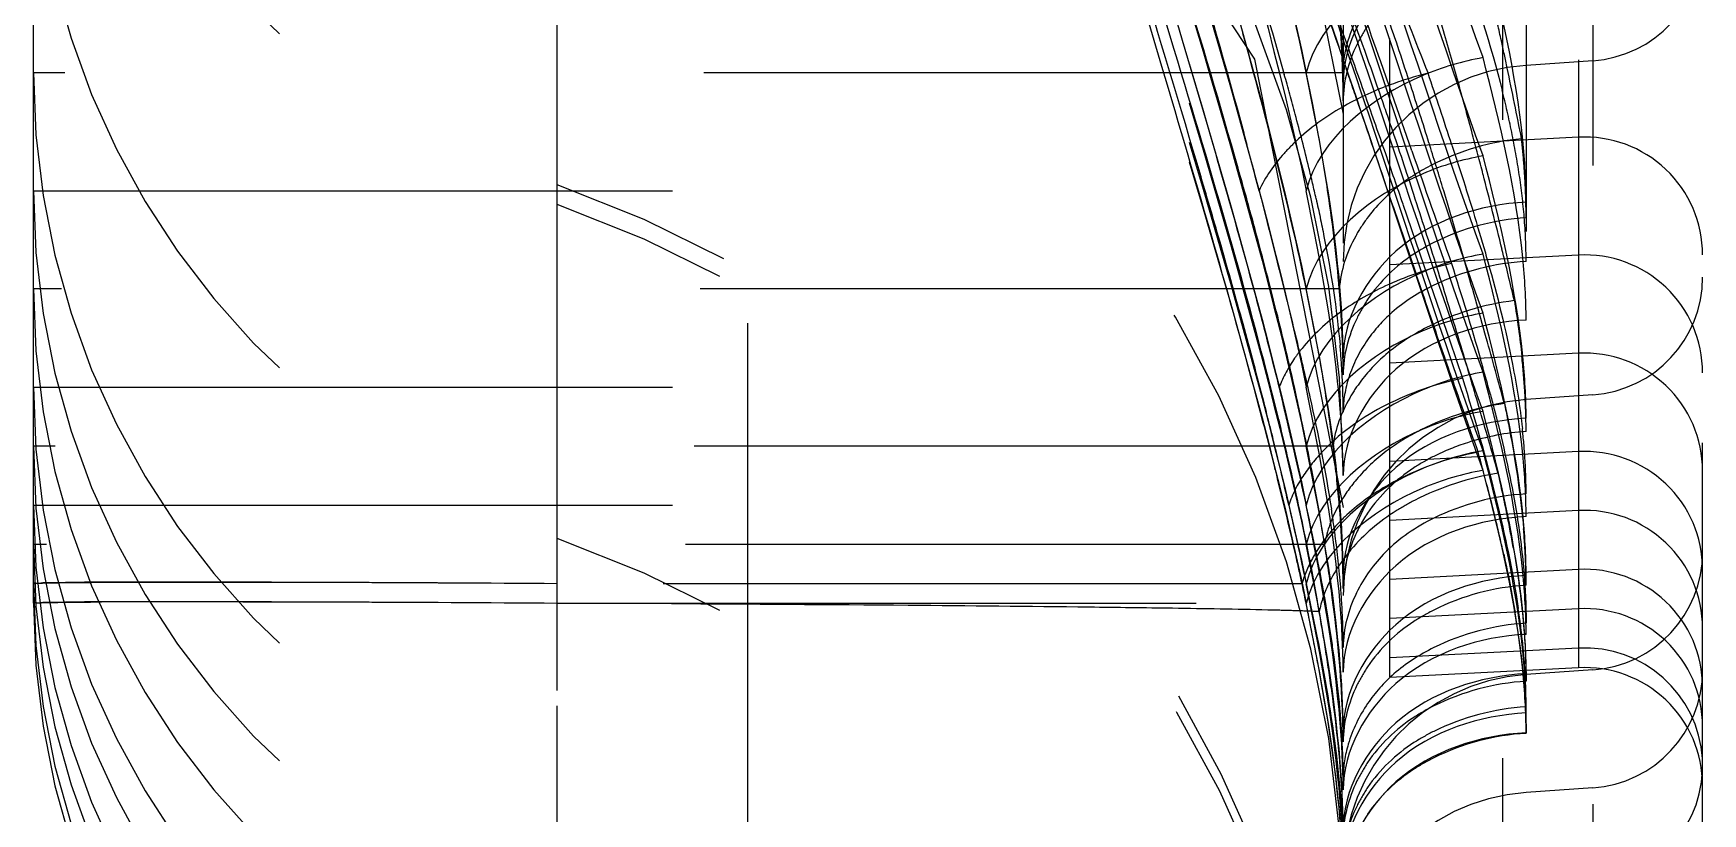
# Model space of a CAD drawing. Header units: millimetres. Extents: x 1147 to 12155, y -6137 to -4403.
# Drawn here: x 3291.451 to 3295.718, y -5388.969 to -5386.973 of the extents above; entities that cross this region are included whole.
import ezdxf

# ---------------------------------------------------------------- set-up
doc = ezdxf.new("R2010")
doc.units = ezdxf.units.MM
doc.header["$LTSCALE"] = 16.335
doc.linetypes.add('HIDDEN', pattern=[0.2, 0.1, -0.1])
doc.layers.add('DEFAULT_2', color=8, linetype='HIDDEN')

msp = doc.modelspace()

# ---------------------------------------------------------------- linework, layer by layer
at = {"layer": 'DEFAULT_2', "color": 8, "linetype": 'HIDDEN'}
for p, q in [((3293.2771, -5402.4154), (3293.2771, -5115.1277)), ((3295.718, -5399.4543), (3295.718, -5118.0887)), ((3295.2075, -5396.9947), (3295.2075, -5120.5484)), ((3294.799, -5121.2485), (3294.799, -5396.2945)), ((3292.7901, -5388.6539), (3292.7901, -5127.2168)), ((3295.4374, -5127.5844), (3295.4374, -5389.9586)), ((3294.918, -5388.6192), (3294.918, -5128.9476)), ((3295.4005, -5128.9476), (3295.4005, -5388.5955)), ((3291.4507, -5388.4307), (3291.4507, -5129.1123)), ((3292.7901, -5390.3263), (3292.7907, -5344.0182)), ((3295.2667, -5385.8457), (3295.2667, -5389.9705)), ((3294.5656, -5386.0157), (3294.799, -5387.1796)), ((3293.9285, -5386.065), (3294.5726, -5387.0384)), ((3294.3358, -5387.0573), (3294.2742, -5386.8486)), ((3294.3671, -5387.0139), (3294.3149, -5386.8416)), ((3294.5726, -5387.0384), (3294.799, -5388.1853)), ((3294.9233, -5387.1264), (3294.895, -5387.0455)), ((3295.4374, -5387.0427), (3295.2667, -5387.0546)), ((3294.7979, -5387.0733), (3291.4507, -5387.0733)), ((3294.9745, -5387.2728), (3294.9233, -5387.1264)), ((3295.4005, -5387.238), (3294.918, -5387.2633)), ((3291.4507, -5387.375), (3294.7046, -5387.375)), ((3294.9267, -5387.4152), (3294.9853, -5387.5887)), ((3294.952, -5387.4093), (3295.0057, -5387.5662)), ((3295.4005, -5387.5397), (3294.918, -5387.565)), ((3295.0057, -5387.5662), (3295.0714, -5387.7588)), ((3294.7892, -5387.6263), (3291.4507, -5387.6263)), ((3295.0714, -5387.7588), (3295.1044, -5387.8551)), ((3295.4005, -5387.7911), (3294.918, -5387.8164)), ((3291.4507, -5387.8777), (3294.7046, -5387.8777)), ((3295.4374, -5387.8973), (3295.2667, -5387.9093)), ((3294.7733, -5388.0285), (3291.4507, -5388.0285)), ((3295.4005, -5388.0424), (3294.918, -5388.0677)), ((3291.4507, -5388.1794), (3294.7046, -5388.1794)), ((3295.4005, -5388.1933), (3294.918, -5388.2186)), ((3294.7514, -5388.2799), (3291.4507, -5388.2799)), ((3295.4005, -5388.3441), (3294.918, -5388.3694)), ((3291.9464, -5388.3767), (3292.09, -5388.377)), ((3294.694, -5388.3805), (3292.7901, -5388.3805)), ((3291.9864, -5388.4271), (3292.09, -5388.4273)), ((3292.7901, -5388.4307), (3294.7046, -5388.4307)), ((3293.0817, -5388.4323), (3292.7901, -5388.4308)), ((3295.4005, -5388.4446), (3294.918, -5388.4699)), ((3295.4005, -5388.5452), (3294.918, -5388.5705)), ((3295.4005, -5388.5955), (3294.918, -5388.6208)), ((3295.4374, -5388.6012), (3295.2667, -5388.6131)), ((3295.4374, -5388.9028), (3295.2667, -5388.9148))]:
    msp.add_line(p, q, dxfattribs=at)
for centre, radius, start, end in [((3291.7825, -5388.0917), 3.0165, 0, 70.4883), ((3293.4617, -5385.4645), 2.011, 179.9991, 250.4883), ((3293.4617, -5385.5148), 2.011, 179.9991, 250.4883), ((3293.4617, -5386.3695), 2.011, 180, 250.4883), ((3291.7825, -5389.2481), 3.0165, 0, 70.4883), ((3295.4163, -5386.7417), 0.3016, 274, 0), ((3270.978, -5395.2284), 25.1895, 18.92538, 19.60231), ((3252.6132, -5401.8659), 44.804, 19.31639, 19.67457), ((3306.6411, -5382.4297), 12.5187, 200.53799, 201.78031), ((3279.8879, -5392.3629), 15.8925, 19.25239, 20.18023), ((3285.2845, -5389.1596), 10.1532, 12.33055, 12.82651), ((3271.9223, -5395.2062), 24.3133, 19.38883, 19.8441), ((3284.2246, -5390.6049), 11.3023, 18.0341, 18.97813), ((3284.8804, -5389.9657), 10.6079, 15.72585, 16.52434), ((3284.6938, -5389.2889), 10.7579, 11.94984, 12.33119), ((3293.4617, -5387.0733), 2.011, 180, 250.4883), ((3238.3657, -5403.6858), 58.388, 16.082734, 16.546552), ((3286.711, -5389.308), 8.245, 14.96458, 15.69528), ((3292.3865, -5387.1465), 2.4126, 0.0223, 1.7394), ((3295.3018, -5387.5561), 0.5028, 94, 180), ((3258.5666, -5399.5009), 38.3156, 18.79772, 18.94937), ((3270.2059, -5395.4346), 26.1807, 18.19835, 18.62148), ((3283.9145, -5390.2375), 11.6112, 15.00105, 15.72524), ((3283.3536, -5389.5697), 12.1271, 11.0657, 11.93714), ((3264.7081, -5397.7468), 31.9618, 19.11429, 19.39163), ((3283.2766, -5391.1677), 12.2992, 18.75981, 19.20121), ((3283.0992, -5390.9717), 12.486, 17.32852, 18.03599), ((3292.7748, -5387.7312), 2.5068, 11.6456, 14.133), ((3211.885, -5415.3483), 87.6138, 18.59165, 18.771573), ((3288.943, -5388.7137), 5.9353, 13.6157, 14.98537), ((3282.2041, -5391.5305), 13.4314, 17.97657, 18.75373), ((3281.9414, -5390.6357), 13.0564, 14.46209, 15.13438), ((3281.8879, -5391.3502), 13.7551, 16.83696, 17.33058), ((3282.8006, -5390.5367), 12.7646, 14.53812, 15.00368), ((3293.2445, -5387.6348), 2.0272, 8.5268, 11.6548), ((3293.0419, -5387.4781), 2.2259, 4.3065, 6.0867), ((3295.4163, -5387.5393), 0.3016, 0, 93), ((3252.3583, -5402.0276), 45.0325, 18.94235, 19.11531), ((3347.5011, -5368.9484), 55.6311, 199.2318, 199.54702), ((3290.2451, -5388.3963), 4.5951, 12.5765, 13.5913), ((3280.7718, -5391.0597), 14.8598, 13.75989, 14.52659), ((3293.6103, -5387.5801), 1.6574, 4.7609, 8.5326), ((3293.333, -5387.4539), 1.9338, 2.2367, 4.2386), ((3293.4617, -5387.375), 2.011, 180, 250.4883), ((3291.7825, -5390.2033), 3.0165, 359.5609, 70.4883), ((3280.1632, -5392.192), 15.5768, 17.2584, 17.97421), ((3279.8846, -5391.9541), 15.8474, 16.1203, 16.82888), ((3293.5803, -5387.4464), 1.6864, 0.0674, 2.3099), ((3291.7825, -5390.2536), 3.0165, 359.7759, 70.4883), ((3284.0563, -5390.3261), 10.8974, 13.96368, 15.16864), ((3293.8962, -5387.5565), 1.3705, 0.0164, 4.7718), ((3275.0441, -5393.1142), 20.2165, 14.86024, 16.09096), ((3277.6462, -5392.3527), 17.5216, 15.34489, 16.02672), ((3279.7818, -5391.6183), 15.3181, 14.83652, 15.58473), ((3275.3811, -5393.2542), 20.5348, 15.54274, 16.11617), ((3276.7327, -5392.0509), 19.0187, 13.36003, 13.76614), ((3295.4163, -5387.8409), 0.3016, 0, 93), ((3326.902, -5376.79), 33.6941, 198.69263, 199.04059), ((3276.4595, -5393.3411), 19.4547, 16.62893, 17.25417), ((3295.4163, -5387.5964), 0.3016, 274, 0), ((3293.4617, -5387.6263), 2.011, 180, 250.4883), ((3291.6348, -5387.8881), 3.1653, 3.3659, 4.7439), ((3295.1833, -5387.9809), 0.3923, 131.4799, 145.1039), ((3282.4714, -5391.0293), 12.5182, 14.39136, 15.34765), ((3283.7629, -5390.5638), 11.1996, 13.87693, 14.83702), ((3286.6505, -5389.681), 8.2242, 12.49026, 13.96347), ((3292.7661, -5387.954), 2.0333, 3.0077, 5.1858), ((3269.5499, -5395.407), 26.6665, 16.28896, 16.63352), ((3264.8475, -5396.1847), 31.4685, 15.22702, 15.54416), ((3313.1092, -5381.5476), 19.1038, 199.04805, 199.51029), ((3290.1124, -5389.2553), 5.2421, 15.0245, 16.0472), ((3293.2088, -5388.017), 2.0586, 3.664, 6.0782), ((3295.4163, -5388.0923), 0.3016, 0, 93), ((3293.0185, -5387.9412), 1.7805, 359.9878, 3.0232), ((3293.4617, -5387.8777), 2.011, 180, 250.4883), ((3259.1013, -5396.2659), 36.511, 13.14479, 13.28201), ((3288.2093, -5389.3345), 6.6273, 11.06899, 12.48029), ((3290.3767, -5388.5879), 4.4321, 7.2498, 9.3074), ((3293.5907, -5387.9933), 1.676, 0.0648, 3.6904), ((3282.0341, -5391.2452), 12.981, 14.07006, 14.79958), ((3285.145, -5390.3418), 9.7577, 13.43658, 14.38322), ((3286.1369, -5390.0467), 8.75, 12.97812, 14.06943), ((3295.3018, -5388.4108), 0.5028, 94, 180), ((3307.9966, -5383.3581), 13.6801, 199.51421, 200.03227), ((3251.6842, -5400.6234), 45.2782, 16.05956, 16.28391), ((3275.763, -5392.3757), 19.4012, 12.87373, 13.14712), ((3293.6308, -5388.1644), 1.6364, 3.6593, 6.345), ((3293.4617, -5388.0285), 2.011, 180, 250.4883), ((3290.8268, -5388.524), 3.9774, 5.2956, 7.1553), ((3286.5655, -5390.0012), 8.2969, 12.68426, 13.4283), ((3284.3273, -5390.426), 10.6178, 11.94886, 12.91426), ((3289.4264, -5389.0987), 5.3876, 8.7415, 11.0925), ((3288.8434, -5389.7745), 6.5341, 13.88801, 15.35566), ((3293.8669, -5388.1497), 1.3998, 359.9539, 3.6768), ((3295.4163, -5388.3437), 0.3016, 0, 93), ((3284.9174, -5390.5257), 10.0093, 12.80615, 14.087), ((3287.8925, -5389.6446), 6.949, 11.12901, 12.99894), ((3290.9974, -5389.0539), 4.3055, 11.3859, 12.8299), ((3293.4617, -5388.1794), 2.011, 180, 250.4883), ((3291.7698, -5388.654), 3.035, 7.3824, 8.7992), ((3295.1875, -5388.4182), 0.3922, 146.1889, 157.5631), ((3295.4163, -5388.4945), 0.3016, 0, 93), ((3291.1105, -5389.2107), 4.1979, 12.4644, 13.8451), ((3291.9895, -5388.8535), 3.2933, 9.8882, 11.3756), ((3293.4678, -5388.3954), 1.7991, 2.3778, 4.9592), ((3293.4617, -5388.2799), 2.011, 180, 250.4883), ((3291.7825, -5391.1082), 3.0165, 359.7759, 70.4883), ((3289.3566, -5389.1391), 5.4629, 7.8017, 9.0491), ((3292.3006, -5388.5873), 2.5, 4.3508, 7.4293), ((3286.5861, -5390.1424), 8.2971, 12.2603, 12.77941), ((3289.1422, -5389.3968), 5.6749, 9.5849, 11.1094), ((3293.7042, -5388.3853), 1.5625, 0.0232, 2.3676), ((3295.4163, -5388.3003), 0.3016, 274, 0), ((3295.4163, -5388.6453), 0.3016, 0, 93), ((3293.4617, -5388.3805), 2.011, 179.9991, 250.4883), ((3291.5303, -5570.2765), 181.9003, 89.6032, 89.8237), ((3282.6283, -5390.8962), 12.3252, 11.40637, 11.77786), ((3292.7538, -5388.5516), 2.0454, 1.962, 4.3177), ((3293.4617, -5388.4307), 2.011, 179.9991, 250.4883), ((3291.8294, -5436.644), 48.2172, 89.8135, 90.2434), ((3291.5304, -5570.5417), 182.1152, 89.603686, 89.823927), ((3291.9647, -5605.324), 216.8947, 89.544954, 89.704932), ((3292.7702, -5506.243), 117.8104, 89.329002, 89.553988), ((3293.355, -5456.7503), 68.3142, 89.154728, 89.333298), ((3286.2639, -5390.1652), 8.6168, 10.62787, 11.42203), ((3288.2659, -5389.5866), 6.5707, 9.09413, 9.94315), ((3292.9688, -5388.8374), 2.302, 7.284, 9.5651), ((3293.2474, -5388.7421), 2.0215, 5.9572, 8.4863), ((3295.4163, -5388.7459), 0.3016, 0, 93), ((3293.0142, -5388.5423), 1.7849, 359.9478, 1.9506), ((3293.5612, -5388.7092), 1.706, 3.3857, 5.9504), ((3288.4637, -5389.7511), 6.3784, 9.87979, 10.61644), ((3289.8277, -5389.3374), 4.989, 7.8629, 9.1032), ((3293.2938, -5388.7951), 1.9743, 5.4842, 7.2624), ((3295.4163, -5388.8464), 0.3016, 274, 93), ((3295.3018, -5389.1146), 0.5028, 94, 180), ((3295.1922, -5388.9118), 0.3996, 131.2531, 145.8279), ((3293.8147, -5388.6945), 1.452, 359.9509, 3.4005), ((3295.4163, -5388.8967), 0.3016, 0, 93), ((3295.4163, -5388.6019), 0.3016, 274, 0), ((3295.3018, -5389.4163), 0.5028, 94, 180)]:
    msp.add_arc(centre, radius, start, end, dxfattribs=at)
for points, knots in [([(3293.7771, -5382.7497), (3293.7762, -5383.538), (3294.0256, -5384.6822), (3294.4529, -5386.0912), (3294.6386, -5386.7549), (3294.7048, -5387.0732)], [0, 0, 0, 0, 0.534061, 0.779769, 1, 1, 1, 1]), ([(3293.7771, -5383.0513), (3293.7762, -5383.8397), (3294.0256, -5384.9839), (3294.4529, -5386.3928), (3294.6386, -5387.0566), (3294.7048, -5387.3748)], [0, 0, 0, 0, 0.534061, 0.779769, 1, 1, 1, 1]), ([(3295.1566, -5387.0347), (3295.0543, -5386.7496), (3294.9104, -5386.3035), (3294.701, -5385.6968), (3294.456, -5385.0392), (3294.1741, -5384.1684), (3294.0831, -5383.4279), (3294.0741, -5383.0513)], [0, 0, 0, 0, 0.219272, 0.339196, 0.464564, 0.72733, 1, 1, 1, 1]), ([(3293.7771, -5383.3027), (3293.7762, -5384.091), (3294.0256, -5385.2353), (3294.4529, -5386.6442), (3294.6386, -5387.3079), (3294.7048, -5387.6262)], [0, 0, 0, 0, 0.534061, 0.779769, 1, 1, 1, 1]), ([(3295.1566, -5387.2861), (3295.0543, -5387.0009), (3294.9104, -5386.5549), (3294.701, -5385.9481), (3294.456, -5385.2906), (3294.1741, -5384.4197), (3294.0831, -5383.6793), (3294.0741, -5383.3027)], [0, 0, 0, 0, 0.219272, 0.339196, 0.464564, 0.72733, 1, 1, 1, 1]), ([(3293.7771, -5383.5541), (3293.7762, -5384.3424), (3294.0256, -5385.4866), (3294.4529, -5386.8956), (3294.6386, -5387.5593), (3294.7048, -5387.8776)], [0, 0, 0, 0, 0.534061, 0.779769, 1, 1, 1, 1]), ([(3295.1566, -5387.5374), (3295.0543, -5387.2523), (3294.9104, -5386.8063), (3294.701, -5386.1995), (3294.456, -5385.542), (3294.1741, -5384.6711), (3294.0831, -5383.9307), (3294.0741, -5383.5541)], [0, 0, 0, 0, 0.219272, 0.339196, 0.464564, 0.72733, 1, 1, 1, 1]), ([(3293.7771, -5383.7049), (3293.7762, -5384.4932), (3294.0256, -5385.6375), (3294.4529, -5387.0464), (3294.6386, -5387.7101), (3294.7048, -5388.0284)], [0, 0, 0, 0, 0.534061, 0.779769, 1, 1, 1, 1]), ([(3295.1566, -5387.6883), (3295.0543, -5387.4031), (3294.9104, -5386.9571), (3294.701, -5386.3503), (3294.456, -5385.6928), (3294.1741, -5384.8219), (3294.0831, -5384.0815), (3294.0741, -5383.7049)], [0, 0, 0, 0, 0.219272, 0.339196, 0.464564, 0.72733, 1, 1, 1, 1]), ([(3293.7771, -5383.8557), (3293.7762, -5384.6441), (3294.0256, -5385.7883), (3294.4529, -5387.1972), (3294.6386, -5387.861), (3294.7048, -5388.1792)], [0, 0, 0, 0, 0.534061, 0.779769, 1, 1, 1, 1]), ([(3295.1566, -5387.8391), (3295.0543, -5387.554), (3294.9104, -5387.1079), (3294.701, -5386.5012), (3294.456, -5385.8436), (3294.1741, -5384.9728), (3294.0831, -5384.2323), (3294.0741, -5383.8557)], [0, 0, 0, 0, 0.219272, 0.339196, 0.464564, 0.72733, 1, 1, 1, 1]), ([(3293.7771, -5383.9563), (3293.7762, -5384.7446), (3294.0256, -5385.8888), (3294.4529, -5387.2978), (3294.6386, -5387.9615), (3294.7048, -5388.2798)], [0, 0, 0, 0, 0.534061, 0.779769, 1, 1, 1, 1]), ([(3295.1566, -5387.9396), (3295.0543, -5387.6545), (3294.9104, -5387.2085), (3294.701, -5386.6017), (3294.456, -5385.9442), (3294.1741, -5385.0733), (3294.0831, -5384.3329), (3294.0741, -5383.9563)], [0, 0, 0, 0, 0.219272, 0.339196, 0.464564, 0.72733, 1, 1, 1, 1]), ([(3293.7771, -5384.0568), (3293.7762, -5384.8452), (3294.0256, -5385.9894), (3294.4529, -5387.3983), (3294.6386, -5388.0621), (3294.7048, -5388.3803)], [0, 0, 0, 0, 0.534061, 0.779769, 1, 1, 1, 1]), ([(3295.1566, -5388.0402), (3295.0543, -5387.7551), (3294.9104, -5387.309), (3294.701, -5386.7023), (3294.456, -5386.0447), (3294.1741, -5385.1739), (3294.0831, -5384.4334), (3294.0741, -5384.0568)], [0, 0, 0, 0, 0.219272, 0.339196, 0.464564, 0.72733, 1, 1, 1, 1]), ([(3293.7771, -5384.1071), (3293.7762, -5384.8954), (3294.0256, -5386.0397), (3294.4529, -5387.4486), (3294.6386, -5388.1123), (3294.7048, -5388.4306)], [0, 0, 0, 0, 0.534061, 0.779769, 1, 1, 1, 1]), ([(3295.1566, -5388.0905), (3295.0543, -5387.8054), (3294.9104, -5387.3593), (3294.701, -5386.7525), (3294.456, -5386.095), (3294.1741, -5385.2241), (3294.0831, -5384.4837), (3294.0741, -5384.1071)], [0, 0, 0, 0, 0.219272, 0.339196, 0.464564, 0.72733, 1, 1, 1, 1]), ([(3294.799, -5387.0987), (3294.7989, -5387.0417), (3294.7869, -5386.7963), (3294.7418, -5386.5541), (3294.7046, -5386.3695)], [0, 0, 0, 0, 0.232525, 1, 1, 1, 1]), ([(3294.5367, -5387.5029), (3294.5148, -5387.4244), (3294.4219, -5387.0991), (3294.3243, -5386.7752), (3294.2528, -5386.5285)], [0, 0, 0, 0, 0.241009, 1, 1, 1, 1]), ([(3295.057, -5386.6531), (3295.0715, -5386.6927), (3295.1266, -5386.8462), (3295.1762, -5387.0019), (3295.2057, -5387.1191)], [0, 0, 0, 0, 0.258524, 1, 1, 1, 1]), ([(3294.7609, -5387.3849), (3294.7528, -5387.3298), (3294.7142, -5387.099), (3294.6613, -5386.8707), (3294.6173, -5386.6978)], [0, 0, 0, 0, 0.237816, 1, 1, 1, 1]), ([(3294.7979, -5387.0733), (3294.797, -5387.041), (3294.7904, -5386.9064), (3294.775, -5386.7724), (3294.7599, -5386.6712)], [0, 0, 0, 0, 0.24049, 1, 1, 1, 1]), ([(3295.2667, -5386.7007), (3295.1483, -5386.7073), (3294.9216, -5386.7776), (3294.799, -5386.9976), (3294.799, -5387.0989)], [0, 0, 0, 0, 0.539279, 1, 1, 1, 1]), ([(3295.1566, -5386.733), (3295.1038, -5386.7424), (3294.9209, -5386.7955), (3294.7391, -5386.938), (3294.7047, -5387.0733)], [0, 0, 0, 0, 0.277461, 1, 1, 1, 1]), ([(3295.2667, -5387.4042), (3295.2666, -5387.3512), (3295.2528, -5387.1241), (3295.201, -5386.9014), (3295.1566, -5386.733)], [0, 0, 0, 0, 0.233309, 1, 1, 1, 1]), ([(3294.4869, -5387.5152), (3294.47, -5387.4566), (3294.4003, -5387.2174), (3294.328, -5386.979), (3294.2742, -5386.7987)], [0, 0, 0, 0, 0.244733, 1, 1, 1, 1]), ([(3294.574, -5387.4747), (3294.5599, -5387.4223), (3294.5004, -5387.208), (3294.4368, -5386.9948), (3294.3881, -5386.8339)], [0, 0, 0, 0, 0.244124, 1, 1, 1, 1]), ([(3294.8632, -5386.8847), (3294.853, -5386.8995), (3294.8187, -5386.9571), (3294.799, -5387.0243), (3294.7979, -5387.0733)], [0, 0, 0, 0, 0.268813, 1, 1, 1, 1]), ([(3294.8616, -5386.9527), (3294.8515, -5386.9679), (3294.8176, -5387.0269), (3294.799, -5387.0957), (3294.799, -5387.1456)], [0, 0, 0, 0, 0.267687, 1, 1, 1, 1]), ([(3294.659, -5387.4215), (3294.6503, -5387.3849), (3294.6137, -5387.2347), (3294.5739, -5387.0852), (3294.5428, -5386.9725)], [0, 0, 0, 0, 0.24367, 1, 1, 1, 1]), ([(3295.1566, -5387.0347), (3295.1038, -5387.044), (3294.9209, -5387.0972), (3294.7391, -5387.2397), (3294.7047, -5387.375)], [0, 0, 0, 0, 0.277461, 1, 1, 1, 1]), ([(3295.2667, -5387.7059), (3295.2666, -5387.6529), (3295.2529, -5387.4258), (3295.201, -5387.2031), (3295.1566, -5387.0347)], [0, 0, 0, 0, 0.233308, 1, 1, 1, 1]), ([(3294.799, -5387.8021), (3294.7989, -5387.7452), (3294.7868, -5387.4999), (3294.7422, -5387.2578), (3294.7046, -5387.0733)], [0, 0, 0, 0, 0.232353, 1, 1, 1, 1]), ([(3294.6782, -5387.2488), (3294.6678, -5387.2587), (3294.6311, -5387.2963), (3294.5997, -5387.34), (3294.5842, -5387.375)], [0, 0, 0, 0, 0.273316, 1, 1, 1, 1]), ([(3295.1566, -5387.286), (3295.1038, -5387.2954), (3294.9209, -5387.3486), (3294.7391, -5387.4911), (3294.7047, -5387.6264)], [0, 0, 0, 0, 0.277461, 1, 1, 1, 1]), ([(3295.2667, -5387.9572), (3295.2666, -5387.9042), (3295.2528, -5387.6771), (3295.201, -5387.4544), (3295.1566, -5387.2861)], [0, 0, 0, 0, 0.233309, 1, 1, 1, 1]), ([(3294.5842, -5387.375), (3294.6114, -5387.4832), (3294.6483, -5387.6262), (3294.6831, -5387.7697), (3294.6914, -5387.8048)], [0, 0, 0, 0, 0.755573, 1, 1, 1, 1]), ([(3294.799, -5388.1039), (3294.7989, -5388.0469), (3294.7868, -5387.8016), (3294.7422, -5387.5595), (3294.7046, -5387.375)], [0, 0, 0, 0, 0.232349, 1, 1, 1, 1]), ([(3294.7504, -5387.8711), (3294.7444, -5387.8346), (3294.718, -5387.6839), (3294.6856, -5387.5343), (3294.659, -5387.4215)], [0, 0, 0, 0, 0.242101, 1, 1, 1, 1]), ([(3294.7299, -5387.3958), (3294.737, -5387.4277), (3294.7631, -5387.5515), (3294.7826, -5387.6768), (3294.791, -5387.7702)], [0, 0, 0, 0, 0.258979, 1, 1, 1, 1]), ([(3295.2667, -5387.4042), (3295.1483, -5387.4108), (3294.9216, -5387.4811), (3294.799, -5387.7011), (3294.799, -5387.8023)], [0, 0, 0, 0, 0.539293, 1, 1, 1, 1]), ([(3294.8595, -5387.4466), (3294.8491, -5387.4608), (3294.8142, -5387.5153), (3294.7924, -5387.5792), (3294.7892, -5387.6263)], [0, 0, 0, 0, 0.270963, 1, 1, 1, 1]), ([(3295.1429, -5387.4671), (3295.1518, -5387.497), (3295.1856, -5387.6132), (3295.2149, -5387.7308), (3295.2319, -5387.8191)], [0, 0, 0, 0, 0.257592, 1, 1, 1, 1]), ([(3295.031, -5387.5079), (3295.0135, -5387.5167), (3294.9483, -5387.5536), (3294.8923, -5387.6073), (3294.8616, -5387.6533)], [0, 0, 0, 0, 0.261685, 1, 1, 1, 1]), ([(3295.1566, -5387.5374), (3295.1038, -5387.5468), (3294.9209, -5387.5999), (3294.7391, -5387.7424), (3294.7047, -5387.8777)], [0, 0, 0, 0, 0.277461, 1, 1, 1, 1]), ([(3295.2667, -5388.2085), (3295.2666, -5388.1555), (3295.2528, -5387.9284), (3295.201, -5387.7058), (3295.1566, -5387.5374)], [0, 0, 0, 0, 0.233312, 1, 1, 1, 1]), ([(3294.799, -5388.3552), (3294.7989, -5388.2982), (3294.7868, -5388.0529), (3294.7422, -5387.8108), (3294.7046, -5387.6263)], [0, 0, 0, 0, 0.232353, 1, 1, 1, 1]), ([(3295.1566, -5387.6882), (3295.1038, -5387.6976), (3294.9209, -5387.7508), (3294.7391, -5387.8933), (3294.7047, -5388.0286)], [0, 0, 0, 0, 0.277461, 1, 1, 1, 1]), ([(3294.8616, -5387.6533), (3294.8515, -5387.6685), (3294.8176, -5387.7275), (3294.799, -5387.7962), (3294.799, -5387.846)], [0, 0, 0, 0, 0.267713, 1, 1, 1, 1]), ([(3295.2667, -5388.3594), (3295.2666, -5388.3064), (3295.2528, -5388.0793), (3295.201, -5387.8566), (3295.1566, -5387.6883)], [0, 0, 0, 0, 0.233309, 1, 1, 1, 1]), ([(3295.2667, -5387.7059), (3295.1483, -5387.7125), (3294.9216, -5387.7828), (3294.799, -5388.0028), (3294.799, -5388.1041)], [0, 0, 0, 0, 0.539291, 1, 1, 1, 1]), ([(3294.6939, -5387.7787), (3294.6873, -5387.7868), (3294.6642, -5387.8175), (3294.6453, -5387.8515), (3294.6357, -5387.8777)], [0, 0, 0, 0, 0.272352, 1, 1, 1, 1]), ([(3294.6914, -5387.8048), (3294.6992, -5387.8376), (3294.7286, -5387.9652), (3294.7542, -5388.0937), (3294.7691, -5388.1897)], [0, 0, 0, 0, 0.257603, 1, 1, 1, 1]), ([(3295.1566, -5387.8391), (3295.1038, -5387.8484), (3294.9209, -5387.9016), (3294.7391, -5388.0441), (3294.7047, -5388.1794)], [0, 0, 0, 0, 0.277461, 1, 1, 1, 1]), ([(3295.2667, -5388.5101), (3295.2666, -5388.4571), (3295.2528, -5388.23), (3295.201, -5388.0074), (3295.1566, -5387.8391)], [0, 0, 0, 0, 0.233314, 1, 1, 1, 1]), ([(3294.799, -5388.6065), (3294.7989, -5388.5495), (3294.7868, -5388.3043), (3294.7422, -5388.0622), (3294.7046, -5387.8777)], [0, 0, 0, 0, 0.232358, 1, 1, 1, 1]), ([(3294.8424, -5387.8649), (3294.8327, -5387.8779), (3294.8001, -5387.9277), (3294.7783, -5387.9855), (3294.7733, -5388.0285)], [0, 0, 0, 0, 0.272075, 1, 1, 1, 1]), ([(3295.1753, -5387.8964), (3295.1824, -5387.9229), (3295.209, -5388.0258), (3295.2312, -5388.1299), (3295.2436, -5388.2078)], [0, 0, 0, 0, 0.257855, 1, 1, 1, 1]), ([(3295.1566, -5387.9396), (3295.1038, -5387.949), (3294.9209, -5388.0021), (3294.7391, -5388.1446), (3294.7047, -5388.2799)], [0, 0, 0, 0, 0.277461, 1, 1, 1, 1]), ([(3295.2667, -5388.6108), (3295.2666, -5388.5578), (3295.2528, -5388.3307), (3295.201, -5388.108), (3295.1566, -5387.9396)], [0, 0, 0, 0, 0.233309, 1, 1, 1, 1]), ([(3295.2112, -5387.9196), (3295.2168, -5387.9471), (3295.2375, -5388.0531), (3295.2533, -5388.1601), (3295.2602, -5388.2399)], [0, 0, 0, 0, 0.259022, 1, 1, 1, 1]), ([(3295.2667, -5387.9572), (3295.1483, -5387.9638), (3294.9216, -5388.0341), (3294.799, -5388.2541), (3294.799, -5388.3554)], [0, 0, 0, 0, 0.539293, 1, 1, 1, 1]), ([(3294.799, -5388.7574), (3294.7989, -5388.7004), (3294.7868, -5388.4551), (3294.7422, -5388.213), (3294.7046, -5388.0285)], [0, 0, 0, 0, 0.232353, 1, 1, 1, 1]), ([(3295.1566, -5388.0402), (3295.1038, -5388.0495), (3294.9209, -5388.1027), (3294.7391, -5388.2452), (3294.7047, -5388.3805)], [0, 0, 0, 0, 0.277461, 1, 1, 1, 1]), ([(3295.031, -5388.0547), (3295.0135, -5388.0635), (3294.9483, -5388.1004), (3294.8923, -5388.154), (3294.8616, -5388.2)], [0, 0, 0, 0, 0.261746, 1, 1, 1, 1]), ([(3295.2667, -5388.7111), (3295.2666, -5388.6581), (3295.2528, -5388.4311), (3295.2009, -5388.2085), (3295.1566, -5388.0402)], [0, 0, 0, 0, 0.233318, 1, 1, 1, 1]), ([(3295.1566, -5388.0904), (3295.1038, -5388.0998), (3294.9209, -5388.153), (3294.7391, -5388.2955), (3294.7047, -5388.4308)], [0, 0, 0, 0, 0.277461, 1, 1, 1, 1]), ([(3295.2667, -5388.7618), (3295.2666, -5388.7088), (3295.2529, -5388.4816), (3295.201, -5388.2589), (3295.1566, -5388.0905)], [0, 0, 0, 0, 0.233304, 1, 1, 1, 1]), ([(3294.9155, -5388.1274), (3294.8772, -5388.149), (3294.8295, -5388.1825), (3294.789, -5388.2234), (3294.7798, -5388.2335)], [0, 0, 0, 0, 0.763681, 1, 1, 1, 1]), ([(3294.799, -5388.9081), (3294.7989, -5388.8511), (3294.7868, -5388.6059), (3294.7422, -5388.3638), (3294.7046, -5388.1794)], [0, 0, 0, 0, 0.232363, 1, 1, 1, 1]), ([(3294.9818, -5388.1673), (3294.9657, -5388.1756), (3294.9057, -5388.2093), (3294.8517, -5388.2545), (3294.8189, -5388.2934)], [0, 0, 0, 0, 0.262198, 1, 1, 1, 1]), ([(3294.7758, -5388.5674), (3294.772, -5388.5399), (3294.755, -5388.4262), (3294.733, -5388.3132), (3294.715, -5388.2277)], [0, 0, 0, 0, 0.240736, 1, 1, 1, 1]), ([(3295.2667, -5388.2085), (3295.1483, -5388.2151), (3294.9216, -5388.2854), (3294.799, -5388.5054), (3294.799, -5388.6067)], [0, 0, 0, 0, 0.539296, 1, 1, 1, 1]), ([(3294.799, -5389.0087), (3294.7989, -5388.9518), (3294.7868, -5388.7065), (3294.7422, -5388.4644), (3294.7046, -5388.2799)], [0, 0, 0, 0, 0.232353, 1, 1, 1, 1]), ([(3295.2667, -5388.3594), (3295.1483, -5388.366), (3294.9216, -5388.4363), (3294.799, -5388.6563), (3294.799, -5388.7576)], [0, 0, 0, 0, 0.539293, 1, 1, 1, 1]), ([(3292.7901, -5388.3806), (3292.6094, -5388.3794), (3292.3515, -5388.3779), (3292.028, -5388.3769), (3291.832, -5388.3765), (3291.6755, -5388.377), (3291.5694, -5388.3767), (3291.5088, -5388.3786), (3291.4768, -5388.3773), (3291.4634, -5388.3812), (3291.4507, -5388.3784), (3291.4507, -5388.3804)], [0, 0, 0, 0, 0.404533, 0.577626, 0.724797, 0.842992, 0.929375, 0.96002, 0.982099, 0.995466, 1, 1, 1, 1]), ([(3291.453, -5388.3799), (3291.4543, -5388.3797), (3291.4632, -5388.379), (3291.472, -5388.3788), (3291.4796, -5388.3786)], [0, 0, 0, 0, 0.146234, 1, 1, 1, 1]), ([(3291.4796, -5388.3786), (3291.4858, -5388.3784), (3291.5199, -5388.3777), (3291.5541, -5388.3774), (3291.582, -5388.3772)], [0, 0, 0, 0, 0.183308, 1, 1, 1, 1]), ([(3291.582, -5388.3772), (3291.6055, -5388.377), (3291.7269, -5388.3764), (3291.8484, -5388.3765), (3291.9464, -5388.3767)], [0, 0, 0, 0, 0.193397, 1, 1, 1, 1]), ([(3294.799, -5389.109), (3294.7989, -5389.0521), (3294.7868, -5388.8069), (3294.7422, -5388.5649), (3294.7046, -5388.3805)], [0, 0, 0, 0, 0.232372, 1, 1, 1, 1]), ([(3294.799, -5388.7849), (3294.799, -5388.7541), (3294.7959, -5388.6246), (3294.7822, -5388.4954), (3294.7689, -5388.3976)], [0, 0, 0, 0, 0.237503, 1, 1, 1, 1]), ([(3292.7901, -5388.4309), (3292.6094, -5388.4297), (3292.3515, -5388.4282), (3292.028, -5388.4272), (3291.832, -5388.4268), (3291.6755, -5388.4273), (3291.5694, -5388.427), (3291.5088, -5388.4289), (3291.4768, -5388.4276), (3291.4634, -5388.4315), (3291.4507, -5388.4287), (3291.4507, -5388.4307)], [0, 0, 0, 0, 0.404533, 0.577626, 0.724797, 0.842992, 0.929375, 0.96002, 0.9821, 0.995466, 1, 1, 1, 1]), ([(3291.456, -5388.4299), (3291.4577, -5388.4297), (3291.4686, -5388.4291), (3291.4794, -5388.4289), (3291.4884, -5388.4287)], [0, 0, 0, 0, 0.165077, 1, 1, 1, 1]), ([(3291.4884, -5388.4287), (3291.4967, -5388.4285), (3291.5421, -5388.4277), (3291.5875, -5388.4274), (3291.6246, -5388.4272)], [0, 0, 0, 0, 0.182959, 1, 1, 1, 1]), ([(3294.6669, -5388.4495), (3294.6468, -5388.4489), (3294.5455, -5388.4464), (3294.4441, -5388.4447), (3294.3627, -5388.4435)], [0, 0, 0, 0, 0.197806, 1, 1, 1, 1]), ([(3294.7379, -5388.4519), (3294.7328, -5388.4517), (3294.7091, -5388.4507), (3294.6855, -5388.45), (3294.6669, -5388.4495)], [0, 0, 0, 0, 0.214313, 1, 1, 1, 1]), ([(3294.799, -5389.1598), (3294.7989, -5389.1028), (3294.7868, -5388.8575), (3294.7422, -5388.6153), (3294.7046, -5388.4307)], [0, 0, 0, 0, 0.232341, 1, 1, 1, 1]), ([(3295.031, -5388.4479), (3295.0135, -5388.4567), (3294.9484, -5388.4934), (3294.8923, -5388.547), (3294.8616, -5388.5929)], [0, 0, 0, 0, 0.261835, 1, 1, 1, 1]), ([(3295.2667, -5388.5101), (3295.1483, -5388.5167), (3294.9216, -5388.5869), (3294.799, -5388.8069), (3294.799, -5388.9082)], [0, 0, 0, 0, 0.539298, 1, 1, 1, 1]), ([(3294.799, -5388.8774), (3294.7991, -5388.8525), (3294.7969, -5388.7488), (3294.7864, -5388.6454), (3294.7758, -5388.5674)], [0, 0, 0, 0, 0.239882, 1, 1, 1, 1]), ([(3294.8616, -5388.5929), (3294.8515, -5388.608), (3294.8176, -5388.6667), (3294.799, -5388.7353), (3294.799, -5388.7849)], [0, 0, 0, 0, 0.26783, 1, 1, 1, 1]), ([(3295.2667, -5388.6108), (3295.1483, -5388.6174), (3294.9216, -5388.6877), (3294.799, -5388.9077), (3294.799, -5389.0089)], [0, 0, 0, 0, 0.539293, 1, 1, 1, 1]), ([(3294.799, -5389.1616), (3294.7991, -5389.122), (3294.7936, -5388.9526), (3294.7697, -5388.7844), (3294.7475, -5388.6567)], [0, 0, 0, 0, 0.234165, 1, 1, 1, 1]), ([(3294.799, -5389.0303), (3294.7991, -5389.0005), (3294.7962, -5388.8749), (3294.7829, -5388.7497), (3294.7699, -5388.6549)], [0, 0, 0, 0, 0.237796, 1, 1, 1, 1]), ([(3295.2667, -5388.7111), (3295.1483, -5388.7177), (3294.9216, -5388.7879), (3294.799, -5389.0079), (3294.799, -5389.1092)], [0, 0, 0, 0, 0.539303, 1, 1, 1, 1]), ([(3295.031, -5388.6933), (3295.0135, -5388.7021), (3294.9484, -5388.7388), (3294.8923, -5388.7923), (3294.8616, -5388.8381)], [0, 0, 0, 0, 0.261897, 1, 1, 1, 1]), ([(3295.2667, -5388.7618), (3295.1483, -5388.7684), (3294.9216, -5388.8387), (3294.799, -5389.0587), (3294.799, -5389.16)], [0, 0, 0, 0, 0.539286, 1, 1, 1, 1]), ([(3295.031, -5388.7583), (3295.0135, -5388.767), (3294.9485, -5388.8033), (3294.8924, -5388.8564), (3294.8616, -5388.902)], [0, 0, 0, 0, 0.262254, 1, 1, 1, 1]), ([(3294.8616, -5388.8381), (3294.8515, -5388.8532), (3294.8176, -5388.9118), (3294.799, -5388.9803), (3294.799, -5389.0299)], [0, 0, 0, 0, 0.267851, 1, 1, 1, 1]), ([(3295.031, -5388.8261), (3295.0135, -5388.8348), (3294.9484, -5388.8713), (3294.8923, -5388.9246), (3294.8616, -5388.9703)], [0, 0, 0, 0, 0.262079, 1, 1, 1, 1]), ([(3294.8616, -5388.902), (3294.8515, -5388.9169), (3294.8177, -5388.9751), (3294.799, -5389.043), (3294.799, -5389.0923)], [0, 0, 0, 0, 0.268129, 1, 1, 1, 1])]:
    msp.add_open_spline(points, degree=3, knots=knots, dxfattribs=at)
for points in [[(3294.4017, -5386.7231), (3294.451, -5386.8906), (3294.4995, -5387.0583), (3294.545, -5387.2268)], [(3294.5492, -5386.7377), (3294.5828, -5386.8508), (3294.6167, -5386.9639), (3294.6486, -5387.0776)], [(3294.5086, -5387.4914), (3294.4629, -5387.3318), (3294.4152, -5387.1728), (3294.3671, -5387.0139)], [(3295.016, -5387.0747), (3294.9819, -5387.0829), (3294.9482, -5387.0934), (3294.9153, -5387.1058)], [(3294.9153, -5387.1058), (3294.8742, -5387.1213), (3294.8341, -5387.1399), (3294.7961, -5387.1618)], [(3294.7961, -5387.1618), (3294.7537, -5387.1862), (3294.7137, -5387.2152), (3294.6782, -5387.2488)], [(3295.2553, -5387.2421), (3295.1764, -5387.2495), (3295.0977, -5387.2728), (3295.027, -5387.3087)], [(3295.0771, -5387.2582), (3295.0998, -5387.3276), (3295.122, -5387.3971), (3295.1429, -5387.4671)], [(3295.027, -5387.3087), (3294.9971, -5387.3239), (3294.9682, -5387.3416), (3294.9417, -5387.3623)], [(3294.7892, -5387.6264), (3294.7825, -5387.5456), (3294.7728, -5387.4651), (3294.7609, -5387.3849)], [(3294.9417, -5387.3623), (3294.9107, -5387.3864), (3294.8827, -5387.415), (3294.8595, -5387.4466)], [(3295.2667, -5387.4444), (3295.1855, -5387.449), (3295.1037, -5387.4713), (3295.031, -5387.5079)], [(3294.6244, -5387.9196), (3294.5885, -5387.7761), (3294.5494, -5387.6335), (3294.5086, -5387.4914)], [(3295.0761, -5387.5615), (3295.021, -5387.5734), (3294.967, -5387.5917), (3294.9156, -5387.6151)], [(3295.2667, -5387.5562), (3295.1857, -5387.5605), (3295.1041, -5387.5817), (3295.031, -5387.6169)], [(3295.0761, -5387.5615), (3295.1016, -5387.6428), (3295.1268, -5387.7243), (3295.1503, -5387.8062)], [(3294.9156, -5387.6151), (3294.8725, -5387.6347), (3294.8307, -5387.6581), (3294.7924, -5387.6859)], [(3295.031, -5387.6169), (3294.9925, -5387.6355), (3294.9556, -5387.6586), (3294.9235, -5387.687)], [(3294.7924, -5387.6859), (3294.756, -5387.7125), (3294.7222, -5387.7436), (3294.6939, -5387.7787)], [(3295.2367, -5387.6563), (3295.1596, -5387.6654), (3295.0833, -5387.6891), (3295.0141, -5387.7243)], [(3295.2367, -5387.6563), (3295.2443, -5387.7037), (3295.2508, -5387.7513), (3295.2559, -5387.799)], [(3294.799, -5387.846), (3294.799, -5387.7981), (3294.7974, -5387.7501), (3294.7946, -5387.7023)], [(3295.0141, -5387.7243), (3294.9764, -5387.7435), (3294.9403, -5387.7667), (3294.9082, -5387.7943)], [(3294.8616, -5387.7564), (3294.8411, -5387.7859), (3294.8245, -5387.8187), (3294.8135, -5387.8529)], [(3294.9082, -5387.7943), (3294.8838, -5387.8153), (3294.8616, -5387.8391), (3294.8424, -5387.8649)], [(3294.8135, -5387.8529), (3294.8044, -5387.8813), (3294.799, -5387.9114), (3294.799, -5387.9413)], [(3295.1044, -5387.8551), (3295.0366, -5387.8689), (3294.9702, -5387.8924), (3294.9085, -5387.9237)], [(3295.1044, -5387.8551), (3295.1347, -5387.9567), (3295.1639, -5388.0588), (3295.1894, -5388.1617)], [(3295.2319, -5387.8191), (3295.2424, -5387.8735), (3295.2511, -5387.9284), (3295.2572, -5387.9835)], [(3294.9085, -5387.9237), (3294.8508, -5387.9531), (3294.7962, -5387.9911), (3294.7511, -5388.0375)], [(3295.2112, -5387.9196), (3295.1374, -5387.9301), (3295.0645, -5387.9535), (3294.998, -5387.9871)], [(3294.998, -5387.9871), (3294.967, -5388.0027), (3294.937, -5388.0208), (3294.9093, -5388.0417)], [(3295.1165, -5388.0199), (3295.0872, -5388.0293), (3295.0585, -5388.0409), (3295.031, -5388.0547)], [(3295.2667, -5387.9914), (3295.2158, -5387.9942), (3295.165, -5388.0043), (3295.1165, -5388.0199)], [(3294.7511, -5388.0375), (3294.7319, -5388.0574), (3294.7141, -5388.0788), (3294.6988, -5388.1018)], [(3294.9093, -5388.0417), (3294.8813, -5388.0629), (3294.8554, -5388.0872), (3294.8328, -5388.1142)], [(3295.1442, -5388.0442), (3295.0644, -5388.0589), (3294.9861, -5388.0876), (3294.9155, -5388.1274)], [(3294.6988, -5388.1018), (3294.6827, -5388.1258), (3294.6689, -5388.1519), (3294.6599, -5388.1794)], [(3294.8328, -5388.1142), (3294.8158, -5388.1345), (3294.8005, -5388.1565), (3294.7876, -5388.1798)], [(3295.1954, -5388.0978), (3295.1214, -5388.1092), (3295.0485, -5388.1332), (3294.9818, -5388.1673)], [(3294.799, -5388.3924), (3294.799, -5388.3138), (3294.7945, -5388.2352), (3294.7873, -5388.1569)], [(3295.2667, -5388.1509), (3295.1856, -5388.1553), (3295.1039, -5388.177), (3295.031, -5388.2128)], [(3294.6599, -5388.1794), (3294.6852, -5388.2909), (3294.7101, -5388.4026), (3294.732, -5388.5149)], [(3294.7876, -5388.1798), (3294.7705, -5388.2108), (3294.7572, -5388.2449), (3294.7514, -5388.2799)], [(3295.1894, -5388.1617), (3295.2125, -5388.2549), (3295.2326, -5388.3489), (3295.2467, -5388.4438)], [(3294.7798, -5388.2335), (3294.7579, -5388.2575), (3294.7383, -5388.2839), (3294.7225, -5388.3122)], [(3295.031, -5388.2128), (3294.9857, -5388.2351), (3294.9426, -5388.2641), (3294.9071, -5388.3)], [(3295.2436, -5388.2078), (3295.2514, -5388.2571), (3295.2576, -5388.3066), (3295.2616, -5388.3563)], [(3294.825, -5388.2685), (3294.8089, -5388.3075), (3294.799, -5388.3502), (3294.799, -5388.3924)], [(3295.2339, -5388.2879), (3295.2442, -5388.3469), (3295.2527, -5388.4064), (3295.2585, -5388.466)], [(3294.7225, -5388.3122), (3294.7105, -5388.3338), (3294.7005, -5388.3567), (3294.694, -5388.3805)], [(3294.8189, -5388.2934), (3294.7971, -5388.3192), (3294.7779, -5388.3477), (3294.7631, -5388.3781)], [(3294.9071, -5388.3), (3294.8772, -5388.3302), (3294.8519, -5388.3657), (3294.8333, -5388.4039)], [(3295.2094, -5388.3047), (3295.2204, -5388.3545), (3295.2304, -5388.4045), (3295.2388, -5388.4548)], [(3295.2616, -5388.3563), (3295.265, -5388.398), (3295.2668, -5388.4399), (3295.2667, -5388.4817)], [(3294.7631, -5388.3781), (3294.7518, -5388.4015), (3294.7428, -5388.4264), (3294.7379, -5388.4519)], [(3294.8333, -5388.4039), (3294.8123, -5388.4471), (3294.799, -5388.4958), (3294.799, -5388.5438)], [(3295.2667, -5388.3847), (3295.1855, -5388.3892), (3295.1037, -5388.4114), (3295.031, -5388.4479)], [(3295.2667, -5388.4818), (3295.1856, -5388.4862), (3295.1038, -5388.5081), (3295.031, -5388.5441)], [(3295.2585, -5388.466), (3295.2638, -5388.5206), (3295.2668, -5388.5755), (3295.2667, -5388.6303)], [(3294.732, -5388.5149), (3294.7519, -5388.6165), (3294.7694, -5388.7186), (3294.7817, -5388.8213)], [(3295.031, -5388.5441), (3294.9944, -5388.5622), (3294.9594, -5388.5845), (3294.9287, -5388.6114)], [(3295.259, -5388.6064), (3295.264, -5388.6585), (3295.2668, -5388.711), (3295.2667, -5388.7633)], [(3295.2667, -5388.6303), (3295.1855, -5388.6348), (3295.1037, -5388.657), (3295.031, -5388.6933)], [(3294.8616, -5388.6873), (3294.8401, -5388.7191), (3294.823, -5388.7544), (3294.8121, -5388.7911)], [(3295.2667, -5388.6958), (3295.1856, -5388.7002), (3295.1038, -5388.7222), (3295.031, -5388.7583)], [(3294.8121, -5388.7911), (3294.8039, -5388.8189), (3294.799, -5388.8481), (3294.799, -5388.8772)], [(3295.2667, -5388.7634), (3295.1855, -5388.7678), (3295.1038, -5388.7898), (3295.031, -5388.8261)], [(3294.7817, -5388.8213), (3294.7924, -5388.9113), (3294.7992, -5389.0019), (3294.799, -5389.0925)]]:
    msp.add_open_spline(points, degree=3, dxfattribs=at)

doc.saveas('drawing.dxf')
